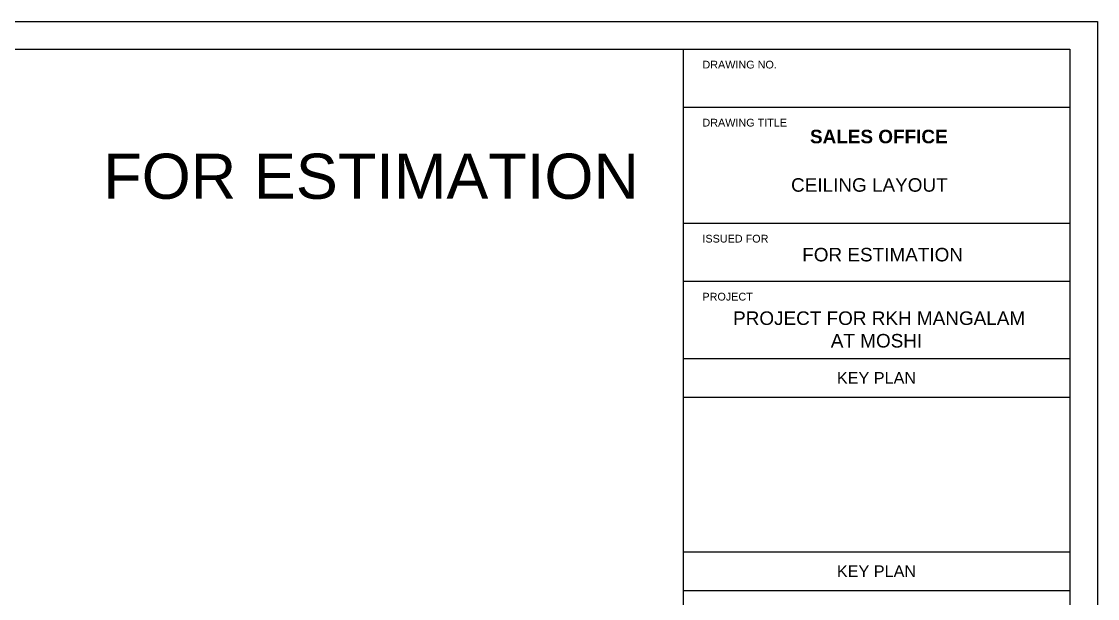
# Model space of a CAD drawing. Header units: metres. Extents: x 494 to 1845, y -666 to 1061.
# Drawn here: x 1640.89 to 1658.52, y 226.43 to 235.88 of the extents above; entities that cross this region are included whole.
import ezdxf
from ezdxf.enums import TextEntityAlignment as Align

# ---------------------------------------------------------------- set-up
doc = ezdxf.new("R2010")
doc.units = ezdxf.units.M
doc.header["$MEASUREMENT"] = 0
doc.linetypes.add('1', pattern=[0])
doc.layers.add('SHEET', color=7, linetype='Continuous')
doc.layers.add('VDA-TEXT', color=250, linetype='1')
doc.styles.add('NAME PLATE', font='arial.ttf')

# ---------------------------------------------------------------- blocks, each defined once
blk = doc.blocks.new('sadfsdf')
at = {"layer": 'SHEET'}
for p, q in [((88.152, 52.411), (88.152, 0.453)), ((88.152, 51.461), (94.488, 51.461)), ((88.152, 49.56), (94.488, 49.56)), ((88.152, 48.609), (94.488, 48.609)), ((88.152, 47.342), (94.488, 47.342)), ((88.152, 46.709), (94.488, 46.709)), ((88.152, 44.174), (94.488, 44.174)), ((88.152, 43.54), (94.488, 43.54))]:
    blk.add_line(p, q, dxfattribs=at)
for points in [[(94.941, 52.864), (94.941, 0), (0, 0), (0, 52.864)], [(94.488, 52.411), (94.488, 0.453), (0.453, 0.453), (0.453, 52.411)]]:
    blk.add_lwpolyline(points, close=True, dxfattribs=at)
at = {"layer": 'SHEET', "style": 'NAME PLATE'}
for s, height, p in [('DRAWING NO.', 0.12673, (88.468, 52.158)), ('DRAWING TITLE', 0.12673, (88.468, 51.207)), ('ISSUED FOR', 0.1267, (88.468, 49.306)), ('PROJECT', 0.1267, (88.468, 48.356))]:
    blk.add_text(s, height=height, dxfattribs=at).set_placement(p, align=Align.MIDDLE_LEFT)
for p in [(91.32, 47.025), (91.32, 43.857)]:
    blk.add_text('KEY PLAN', height=0.1901, dxfattribs=at).set_placement(p, align=Align.MIDDLE_CENTER)
at = {"layer": 'SHEET', "char_height": 0.22178, "width": 5.70279, "attachment_point": 5, "style": 'NAME PLATE'}
for s, insert in [('{\\fArial|b1|i0|c0|p34;SALES OFFICE}', (91.358, 50.978)), (' PROJECT FOR RKH MANGALAM\\PAT MOSHI', (91.32, 47.817))]:
    blk.add_mtext(s, dxfattribs=dict(at, insert=insert))

msp = doc.modelspace()

# ---------------------------------------------------------------- block references
msp.add_blockref('sadfsdf', (1563.5791, 183.0184))

# ---------------------------------------------------------------- texts
at = {"layer": 'SHEET', "color": 1, "style": 'NAME PLATE'}
msp.add_text('FOR ESTIMATION', height=0.221775, dxfattribs=at).set_placement((1654.9991, 232.0629), align=Align.MIDDLE_CENTER)
at = {"layer": 'SHEET', "insert": (1654.7821, 233.2028), "char_height": 0.221775, "width": 5.702789, "attachment_point": 5, "style": 'NAME PLATE'}
msp.add_mtext('CEILING LAYOUT', dxfattribs=at)
at = {"layer": 'VDA-TEXT', "color": 1, "style": 'NAME PLATE'}
msp.add_text('FOR ESTIMATION', height=0.739288, dxfattribs=at).set_placement((1646.6186, 233.3474), align=Align.MIDDLE_CENTER)

doc.saveas('drawing.dxf')
